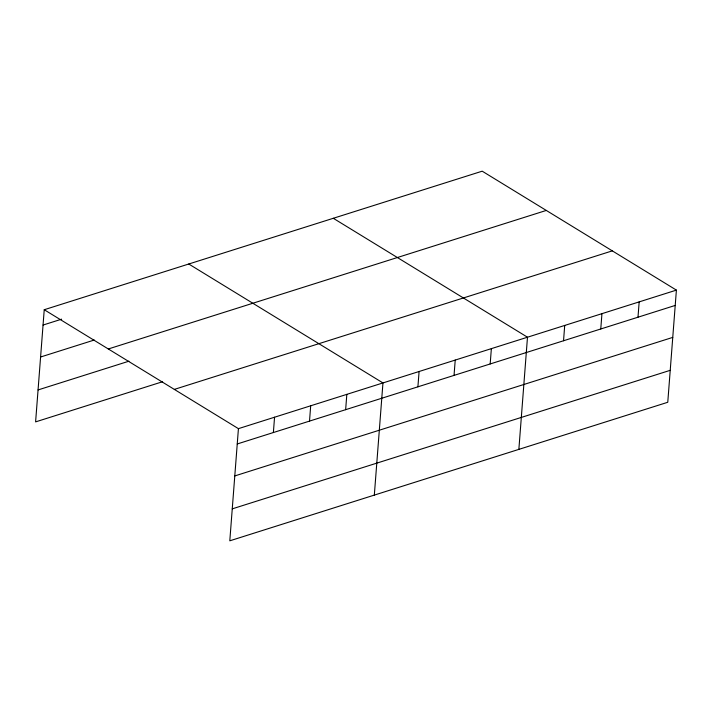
<?xml version="1.0" encoding="UTF-8"?>
<svg xmlns="http://www.w3.org/2000/svg" width="712" height="712" viewBox="0 0 712 712"><rect width="100%" height="100%" fill="white"/><g stroke="black" fill="none" stroke-linecap="round" stroke-linejoin="round"><path stroke-width="1.07" d="M44.233 309.729L238.422 428.651L229.798 540.817L667.767 402.271L676.4 290.113L482.202 171.183L44.233 309.729L35.6 421.887L162.585 381.721M273.381 432.54L274.556 417.214M309.515 421.112L310.69 405.787M345.649 409.685L346.824 394.359M374.325 495.098L382.958 382.931L188.76 264.01M417.908 386.821L419.092 371.504M454.042 375.393L455.226 360.067M490.176 363.966L491.36 348.64M518.861 449.379L527.485 337.212L333.296 218.29M563.539 340.754L564.714 325.437M600.768 328.98L601.943 313.663M637.997 317.205L639.171 301.888M43.049 325.046L61.633 319.172M40.593 357.006L94.278 340.024M108.313 348.969L546.291 210.432M38.056 389.936L128.908 361.198M174.342 389.402L612.311 250.864M238.422 428.651L676.4 290.113M237.247 443.968L675.225 305.43M234.791 475.928L672.76 337.39M232.254 508.858L670.232 370.32"/></g></svg>
